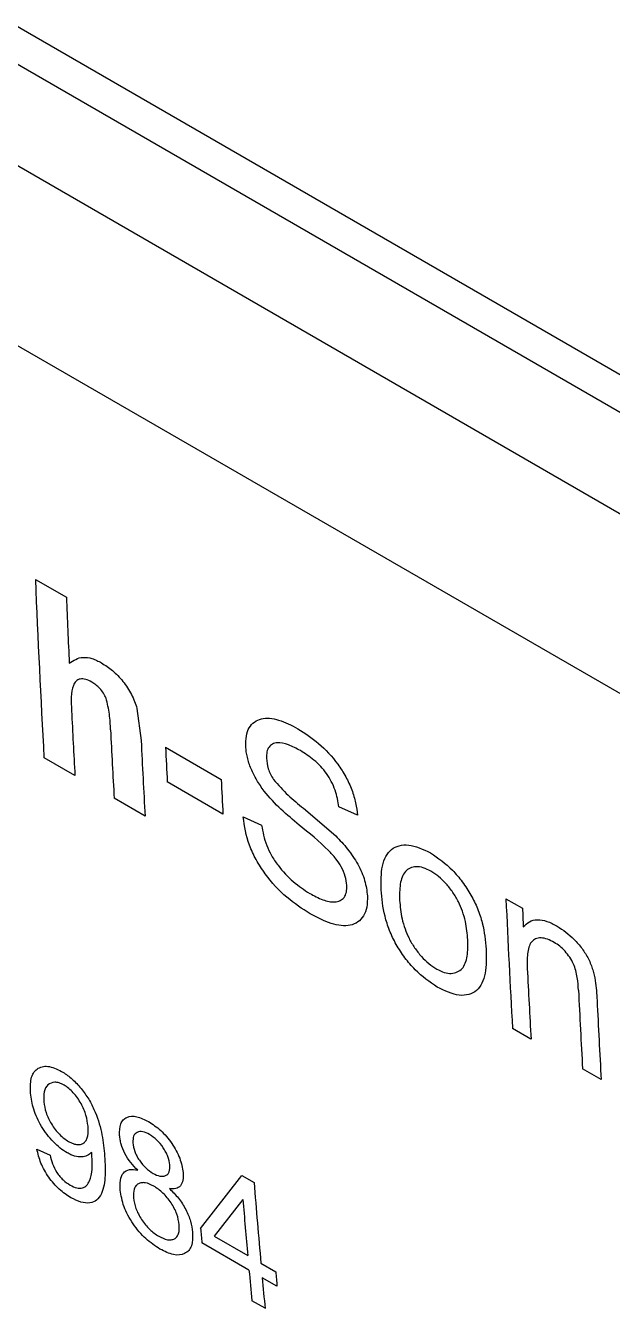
# Model space of a CAD drawing. Extents: x 75 to 2075, y 25 to 1460.
# Drawn here: x 1693.09 to 1704.82, y 612.68 to 638.32 of the extents above; entities that cross this region are included whole.
import ezdxf

# ---------------------------------------------------------------- set-up
doc = ezdxf.new("R2010")
doc.units = 0
doc.header["$LTSCALE"] = 5
doc.linetypes.add('SLD-KATı', pattern=[0])
doc.layers.get('0').update_dxf_attribs({"linetype": 'CONTINUOUS'})

msp = doc.modelspace()

# ---------------------------------------------------------------- linework, layer by layer
at = {"color": 7, "linetype": 'SLD-KATı'}
for p, q in [((1675.159, 648.557), (1723.071, 620.898)), ((1675.39, 647.669), (1723.075, 620.141)), ((1673.637, 646.657), (1721.367, 619.104)), ((1719.894, 616.351), (1672.164, 643.905)), ((1693.285, 627.248), (1693.904, 626.89)), ((1695.316, 624.669), (1695.4, 624.025)), ((1695.888, 623.892), (1697.002, 623.249)), ((1694.076, 623.325), (1693.457, 623.682)), ((1697.037, 622.555), (1695.923, 623.198)), ((1695.479, 622.515), (1694.86, 622.872)), ((1697.44, 622.501), (1697.81, 622.333)), ((1698.647, 622.673), (1699.293, 622.121)), ((1699.727, 622.533), (1699.357, 622.701)), ((1702.696, 620.863), (1703.026, 620.673)), ((1703.197, 618.059), (1702.826, 618.274)), ((1704.601, 617.249), (1704.229, 617.463)), ((1693.315, 615.86), (1693.577, 615.739)), ((1696.588, 614.276), (1697.415, 615.333)), ((1697.415, 615.333), (1697.658, 615.193)), ((1697.433, 614.855), (1696.859, 614.12)), ((1696.859, 614.12), (1697.531, 613.732)), ((1697.557, 613.442), (1696.614, 613.986)), ((1697.796, 613.578), (1698.091, 613.408)), ((1698.117, 613.118), (1697.822, 613.289)), ((1697.879, 612.678), (1697.613, 612.831))]:
    msp.add_line(p, q, dxfattribs=at)
at = {"color": 7, "linetype": 'SLD-KATı', "flags": 128}
msp.add_lwpolyline([(1694.415, 615.741), (1694.414, 615.749), (1694.413, 615.757), (1694.413, 615.764), (1694.412, 615.772), (1694.411, 615.779), (1694.411, 615.787), (1694.41, 615.795), (1694.409, 615.802)], dxfattribs=at)
at = {"color": 7, "linetype": 'SLD-KATı'}
for centre, radius, start, end in [((1938.217, 637.242), 245.136, 182.33668, 183.17104), ((1940.78, 636.971), 247.081, 182.33818, 182.64403), ((1936.892, 636.784), 243.189, 182.86651, 183.17255), ((1937.737, 636.334), 243.25, 182.84986, 183.17253), ((1938.478, 635.983), 243.372, 182.81639, 183.17247), ((1939.94, 635.746), 244.34, 182.78089, 182.94378), ((1941.054, 635.103), 244.34, 182.78089, 182.94378), ((1946.751, 631.791), 244.299, 182.56367, 183.17186), ((1948.996, 631.69), 246.216, 182.56457, 182.651), ((1946.112, 631.523), 243.287, 182.83966, 183.17251), ((1947.281, 630.935), 243.425, 182.80196, 183.17244), ((1947.663, 630.721), 243.435, 182.79924, 183.17244), ((1926.741, 634.048), 229.858, 184.70517, 185.10913), ((1926.059, 634.165), 229.439, 184.82787, 185.10934), ((1923.916, 634.603), 228.235, 185.10952, 185.18258), ((1924.094, 633.989), 227.467, 185.18253, 185.33711), ((1924.359, 633.835), 227.467, 185.18253, 185.33711), ((1925.419, 633.735), 228.235, 185.10952, 185.18258)]:
    msp.add_arc(centre, radius, start, end, dxfattribs=at)
for points, knots in [([(1693.962, 625.573), (1694.046, 625.628), (1694.174, 625.711), (1694.385, 625.678), (1694.511, 625.631), (1694.576, 625.595), (1694.608, 625.578)], [0, 0, 0, 0, 0.498641, 0.749057, 0.874496, 1, 1, 1, 1]), ([(1694.608, 625.578), (1694.682, 625.531), (1694.83, 625.436), (1695.043, 625.217), (1695.186, 624.994), (1695.271, 624.808), (1695.301, 624.715), (1695.316, 624.669)], [0, 0, 0, 0, 0.250307, 0.499975, 0.749389, 0.874642, 1, 1, 1, 1]), ([(1694.412, 625.195), (1694.371, 625.215), (1694.289, 625.257), (1694.178, 625.265), (1694.092, 625.221), (1693.99, 625.04), (1694, 624.808), (1694.007, 624.622)], [0, 0, 0, 0, 0.125209, 0.250147, 0.37621, 0.500303, 1, 1, 1, 1]), ([(1694.7, 624.871), (1694.683, 624.906), (1694.65, 624.976), (1694.576, 625.069), (1694.495, 625.143), (1694.439, 625.177), (1694.412, 625.195)], [0, 0, 0, 0, 0.250035, 0.499769, 0.752502, 1, 1, 1, 1]), ([(1694.788, 624.24), (1694.784, 624.343), (1694.776, 624.543), (1694.725, 624.764), (1694.7, 624.871)], [0, 0, 0, 0, 0.5127559, 1, 1, 1, 1]), ([(1697.494, 623.908), (1697.494, 623.979), (1697.495, 624.121), (1697.554, 624.291), (1697.66, 624.405), (1697.846, 624.489), (1698.146, 624.465), (1698.405, 624.33), (1698.535, 624.263)], [0, 0, 0, 0, 0.125161, 0.25024, 0.37531, 0.500477, 0.749795, 1, 1, 1, 1]), ([(1698.535, 624.263), (1698.674, 624.173), (1698.953, 623.994), (1699.286, 623.639), (1699.498, 623.306), (1699.619, 623.041), (1699.698, 622.777), (1699.717, 622.614), (1699.727, 622.533)], [0, 0, 0, 0, 0.2501346, 0.4994142, 0.6245358, 0.7489599, 0.8747497, 1, 1, 1, 1]), ([(1698.562, 622.337), (1698.315, 622.542), (1698.006, 622.8), (1697.71, 623.231), (1697.592, 623.462), (1697.529, 623.655), (1697.501, 623.803), (1697.496, 623.873), (1697.494, 623.908)], [0, 0, 0, 0, 0.499165, 0.627052, 0.749535, 0.874605, 0.937282, 1, 1, 1, 1]), ([(1698.585, 623.825), (1698.505, 623.868), (1698.344, 623.954), (1698.151, 623.995), (1698.025, 623.962), (1697.952, 623.901), (1697.908, 623.805), (1697.907, 623.717), (1697.906, 623.673)], [0, 0, 0, 0, 0.250355, 0.499925, 0.629626, 0.750059, 0.874992, 1, 1, 1, 1]), ([(1699.357, 622.701), (1699.338, 622.81), (1699.31, 622.976), (1699.209, 623.207), (1699.11, 623.37), (1698.99, 623.514), (1698.815, 623.681), (1698.676, 623.768), (1698.585, 623.825)], [0, 0, 0, 0, 0.249651, 0.377912, 0.499677, 0.618639, 0.749897, 1, 1, 1, 1]), ([(1697.906, 623.673), (1697.914, 623.605), (1697.924, 623.502), (1697.983, 623.353), (1698.026, 623.282), (1698.048, 623.247)], [0, 0, 0, 0, 0.499286, 0.749716, 1, 1, 1, 1]), ([(1698.048, 623.247), (1698.143, 623.139), (1698.334, 622.921), (1698.543, 622.756), (1698.647, 622.673)], [0, 0, 0, 0, 0.498476, 1, 1, 1, 1]), ([(1698.78, 620.565), (1698.623, 620.665), (1698.31, 620.864), (1697.935, 621.269), (1697.696, 621.641), (1697.509, 622.037), (1697.468, 622.315), (1697.44, 622.501)], [0, 0, 0, 0, 0.25047, 0.500011, 0.627331, 0.750605, 1, 1, 1, 1]), ([(1697.81, 622.333), (1697.834, 622.2), (1697.87, 622.003), (1698.003, 621.724), (1698.177, 621.467), (1698.441, 621.187), (1698.661, 621.043), (1698.771, 620.972)], [0, 0, 0, 0, 0.249879, 0.371369, 0.500102, 0.749831, 1, 1, 1, 1]), ([(1699.513, 621.134), (1699.506, 621.192), (1699.493, 621.309), (1699.41, 621.499), (1699.291, 621.676), (1699.01, 621.974), (1698.76, 622.177), (1698.562, 622.337)], [0, 0, 0, 0, 0.124775, 0.249248, 0.367245, 0.499134, 1, 1, 1, 1]), ([(1699.293, 622.121), (1699.373, 622.036), (1699.535, 621.866), (1699.741, 621.558), (1699.889, 621.224), (1699.913, 621.022), (1699.925, 620.921)], [0, 0, 0, 0, 0.250505, 0.500568, 0.750063, 1, 1, 1, 1]), ([(1700.199, 621.044), (1700.198, 621.208), (1700.197, 621.458), (1700.286, 621.717), (1700.401, 621.858), (1700.557, 621.935), (1700.811, 621.958), (1701.037, 621.851), (1701.188, 621.78)], [0, 0, 0, 0, 0.250179, 0.37906, 0.500535, 0.625584, 0.750869, 1, 1, 1, 1]), ([(1701.188, 621.78), (1701.337, 621.677), (1701.562, 621.524), (1701.827, 621.204), (1702, 620.943), (1702.136, 620.662), (1702.26, 620.287), (1702.286, 620.027), (1702.302, 619.855)], [0, 0, 0, 0, 0.249136, 0.373428, 0.499541, 0.620608, 0.749932, 1, 1, 1, 1]), ([(1701.194, 621.414), (1701.143, 621.44), (1701.041, 621.492), (1700.898, 621.512), (1700.778, 621.482), (1700.648, 621.39), (1700.566, 621.167), (1700.569, 620.943), (1700.57, 620.831)], [0, 0, 0, 0, 0.125116, 0.250204, 0.375315, 0.500443, 0.749639, 1, 1, 1, 1]), ([(1701.932, 620.044), (1701.922, 620.164), (1701.906, 620.346), (1701.833, 620.607), (1701.75, 620.805), (1701.638, 620.994), (1701.503, 621.168), (1701.376, 621.288), (1701.273, 621.367), (1701.22, 621.399), (1701.194, 621.414)], [0, 0, 0, 0, 0.249973, 0.381135, 0.499969, 0.624504, 0.749913, 0.874818, 0.937398, 1, 1, 1, 1]), ([(1698.771, 620.972), (1698.859, 620.925), (1699.035, 620.831), (1699.245, 620.788), (1699.382, 620.822), (1699.464, 620.884), (1699.512, 620.99), (1699.513, 621.086), (1699.513, 621.134)], [0, 0, 0, 0, 0.250371, 0.499991, 0.625111, 0.750096, 0.874985, 1, 1, 1, 1]), ([(1701.322, 619.097), (1701.17, 619.2), (1700.942, 619.356), (1700.672, 619.681), (1700.496, 619.948), (1700.361, 620.233), (1700.24, 620.61), (1700.215, 620.87), (1700.199, 621.044)], [0, 0, 0, 0, 0.249107, 0.374293, 0.499489, 0.624619, 0.749826, 1, 1, 1, 1]), ([(1699.925, 620.921), (1699.924, 620.844), (1699.923, 620.689), (1699.852, 620.514), (1699.739, 620.39), (1699.535, 620.304), (1699.205, 620.342), (1698.922, 620.49), (1698.78, 620.565)], [0, 0, 0, 0, 0.1251159, 0.2501727, 0.37383, 0.5004572, 0.7497704, 1, 1, 1, 1]), ([(1700.57, 620.831), (1700.58, 620.711), (1700.596, 620.528), (1700.67, 620.267), (1700.754, 620.07), (1700.867, 619.882), (1701.002, 619.708), (1701.155, 619.561), (1701.259, 619.494), (1701.312, 619.46)], [0, 0, 0, 0, 0.2500247, 0.381626, 0.5001098, 0.6243639, 0.7501931, 0.874205, 1, 1, 1, 1]), ([(1703.043, 620.302), (1703.081, 620.341), (1703.157, 620.419), (1703.321, 620.457), (1703.482, 620.428), (1703.617, 620.374), (1703.686, 620.336), (1703.72, 620.318)], [0, 0, 0, 0, 0.250013, 0.499793, 0.749542, 0.874742, 1, 1, 1, 1]), ([(1703.72, 620.318), (1703.837, 620.238), (1704.012, 620.118), (1704.222, 619.873), (1704.353, 619.663), (1704.438, 619.441), (1704.5, 619.158), (1704.511, 618.963), (1704.518, 618.832)], [0, 0, 0, 0, 0.249218, 0.374884, 0.49917, 0.624161, 0.749348, 1, 1, 1, 1]), ([(1701.312, 619.46), (1701.363, 619.434), (1701.466, 619.382), (1701.607, 619.364), (1701.727, 619.394), (1701.856, 619.485), (1701.936, 619.707), (1701.934, 619.932), (1701.932, 620.044)], [0, 0, 0, 0, 0.125091, 0.250125, 0.375264, 0.500421, 0.749682, 1, 1, 1, 1]), ([(1703.662, 619.99), (1703.617, 620.013), (1703.526, 620.061), (1703.397, 620.089), (1703.286, 620.07), (1703.172, 619.984), (1703.117, 619.77), (1703.121, 619.571), (1703.123, 619.47)], [0, 0, 0, 0, 0.125219, 0.250277, 0.375255, 0.500174, 0.749456, 1, 1, 1, 1]), ([(1704.147, 619.035), (1704.142, 619.118), (1704.134, 619.246), (1704.098, 619.424), (1704.049, 619.564), (1703.976, 619.696), (1703.88, 619.818), (1703.773, 619.92), (1703.699, 619.966), (1703.662, 619.99)], [0, 0, 0, 0, 0.250352, 0.386459, 0.50029, 0.625047, 0.74871, 0.874825, 1, 1, 1, 1]), ([(1702.302, 619.855), (1702.304, 619.688), (1702.306, 619.438), (1702.223, 619.171), (1702.115, 619.02), (1701.957, 618.942), (1701.703, 618.916), (1701.474, 619.025), (1701.322, 619.097)], [0, 0, 0, 0, 0.250263, 0.375494, 0.500611, 0.625759, 0.750903, 1, 1, 1, 1]), ([(1693.188, 616.977), (1693.185, 617.079), (1693.181, 617.234), (1693.24, 617.386), (1693.315, 617.467), (1693.413, 617.512), (1693.571, 617.526), (1693.714, 617.459), (1693.81, 617.414)], [0, 0, 0, 0, 0.249987, 0.376492, 0.500446, 0.627554, 0.750932, 1, 1, 1, 1]), ([(1693.81, 617.414), (1693.873, 617.373), (1693.999, 617.29), (1694.18, 617.103), (1694.339, 616.888), (1694.504, 616.578), (1694.62, 616.19), (1694.65, 615.913), (1694.665, 615.775)], [0, 0, 0, 0, 0.124995, 0.250032, 0.375037, 0.500135, 0.749448, 1, 1, 1, 1]), ([(1693.858, 617.14), (1693.826, 617.156), (1693.76, 617.19), (1693.642, 617.204), (1693.525, 617.158), (1693.448, 617.015), (1693.453, 616.875), (1693.455, 616.805)], [0, 0, 0, 0, 0.123924, 0.251638, 0.500129, 0.749673, 1, 1, 1, 1]), ([(1694.337, 616.32), (1694.328, 616.391), (1694.309, 616.533), (1694.223, 616.734), (1694.127, 616.884), (1694.044, 616.988), (1693.953, 617.079), (1693.89, 617.119), (1693.858, 617.14)], [0, 0, 0, 0, 0.2501148, 0.4992797, 0.6270283, 0.7503585, 0.8746163, 1, 1, 1, 1]), ([(1693.919, 615.786), (1693.872, 615.816), (1693.779, 615.875), (1693.642, 616.001), (1693.516, 616.15), (1693.405, 616.312), (1693.313, 616.483), (1693.225, 616.714), (1693.203, 616.872), (1693.188, 616.977)], [0, 0, 0, 0, 0.125085, 0.250077, 0.374997, 0.500222, 0.623874, 0.750339, 1, 1, 1, 1]), ([(1693.455, 616.805), (1693.465, 616.735), (1693.48, 616.629), (1693.542, 616.475), (1693.605, 616.361), (1693.681, 616.253), (1693.765, 616.155), (1693.857, 616.072), (1693.919, 616.033), (1693.95, 616.013)], [0, 0, 0, 0, 0.2495304, 0.37463, 0.4997008, 0.6258616, 0.7503624, 0.8742674, 1, 1, 1, 1]), ([(1694.97, 616.132), (1694.97, 616.217), (1694.969, 616.343), (1695.039, 616.45), (1695.137, 616.516), (1695.307, 616.531), (1695.467, 616.451), (1695.547, 616.412)], [0, 0, 0, 0, 0.249552, 0.372668, 0.500325, 0.749906, 1, 1, 1, 1]), ([(1695.547, 616.412), (1695.629, 616.358), (1695.753, 616.276), (1695.908, 616.113), (1696.014, 615.977), (1696.104, 615.829), (1696.2, 615.625), (1696.223, 615.484), (1696.238, 615.39)], [0, 0, 0, 0, 0.249844, 0.375105, 0.500362, 0.626906, 0.750766, 1, 1, 1, 1]), ([(1693.95, 616.013), (1693.981, 615.997), (1694.044, 615.964), (1694.131, 615.946), (1694.206, 615.956), (1694.267, 615.989), (1694.31, 616.047), (1694.343, 616.151), (1694.34, 616.253), (1694.337, 616.32)], [0, 0, 0, 0, 0.125083, 0.250092, 0.375119, 0.500151, 0.621997, 0.75021, 1, 1, 1, 1]), ([(1695.332, 615.437), (1695.284, 615.487), (1695.188, 615.587), (1695.069, 615.77), (1695.007, 615.928), (1694.979, 616.048), (1694.973, 616.104), (1694.97, 616.132)], [0, 0, 0, 0, 0.250222, 0.499788, 0.749306, 0.874609, 1, 1, 1, 1]), ([(1695.569, 616.152), (1695.523, 616.175), (1695.43, 616.22), (1695.334, 616.207), (1695.277, 616.168), (1695.236, 616.108), (1695.235, 616.035), (1695.235, 615.986)], [0, 0, 0, 0, 0.249954, 0.499794, 0.62693, 0.750559, 1, 1, 1, 1]), ([(1695.973, 615.544), (1695.964, 615.599), (1695.951, 615.682), (1695.895, 615.802), (1695.826, 615.917), (1695.715, 616.053), (1695.618, 616.119), (1695.569, 616.152)], [0, 0, 0, 0, 0.249707, 0.371533, 0.500392, 0.747983, 1, 1, 1, 1]), ([(1693.995, 614.889), (1693.916, 614.94), (1693.76, 615.043), (1693.578, 615.253), (1693.462, 615.438), (1693.37, 615.63), (1693.337, 615.769), (1693.315, 615.86)], [0, 0, 0, 0, 0.249971, 0.499383, 0.623586, 0.749914, 1, 1, 1, 1]), ([(1695.235, 615.986), (1695.243, 615.93), (1695.256, 615.847), (1695.309, 615.725), (1695.38, 615.609), (1695.492, 615.472), (1695.59, 615.407), (1695.639, 615.375)], [0, 0, 0, 0, 0.24989, 0.37411, 0.500587, 0.750168, 1, 1, 1, 1]), ([(1693.577, 615.739), (1693.592, 615.683), (1693.622, 615.571), (1693.694, 615.422), (1693.773, 615.314), (1693.862, 615.218), (1693.934, 615.172), (1693.981, 615.14)], [0, 0, 0, 0, 0.250449, 0.499976, 0.623983, 0.75033, 1, 1, 1, 1]), ([(1694.409, 615.802), (1694.383, 615.775), (1694.329, 615.719), (1694.209, 615.697), (1694.095, 615.71), (1693.996, 615.746), (1693.944, 615.773), (1693.919, 615.786)], [0, 0, 0, 0, 0.249797, 0.499712, 0.749643, 0.874787, 1, 1, 1, 1]), ([(1693.981, 615.14), (1694.026, 615.118), (1694.115, 615.075), (1694.231, 615.074), (1694.314, 615.13), (1694.384, 615.254), (1694.43, 615.452), (1694.42, 615.645), (1694.415, 615.741)], [0, 0, 0, 0, 0.124873, 0.249723, 0.372893, 0.49964, 0.749654, 1, 1, 1, 1]), ([(1694.665, 615.775), (1694.675, 615.626), (1694.695, 615.33), (1694.641, 615.008), (1694.52, 614.834), (1694.378, 614.773), (1694.199, 614.787), (1694.063, 614.855), (1693.995, 614.889)], [0, 0, 0, 0, 0.25054, 0.500162, 0.631123, 0.75011, 0.875033, 1, 1, 1, 1]), ([(1694.982, 615.039), (1694.979, 615.107), (1694.973, 615.243), (1695.034, 615.393), (1695.158, 615.468), (1695.274, 615.448), (1695.332, 615.437)], [0, 0, 0, 0, 0.25055, 0.500407, 0.750081, 1, 1, 1, 1]), ([(1695.639, 615.375), (1695.686, 615.352), (1695.779, 615.307), (1695.876, 615.319), (1695.933, 615.358), (1695.973, 615.421), (1695.973, 615.495), (1695.973, 615.544)], [0, 0, 0, 0, 0.249874, 0.499537, 0.626349, 0.750345, 1, 1, 1, 1]), ([(1696.238, 615.39), (1696.24, 615.338), (1696.243, 615.232), (1696.193, 615.117), (1696.112, 615.072), (1696.033, 615.063), (1695.989, 615.068), (1695.967, 615.07)], [0, 0, 0, 0, 0.250162, 0.499692, 0.749362, 0.874635, 1, 1, 1, 1]), ([(1695.654, 615.121), (1695.595, 615.149), (1695.507, 615.191), (1695.406, 615.191), (1695.342, 615.169), (1695.29, 615.127), (1695.244, 615.043), (1695.246, 614.95), (1695.247, 614.887)], [0, 0, 0, 0, 0.249418, 0.372189, 0.499923, 0.626468, 0.750448, 1, 1, 1, 1]), ([(1696.162, 614.349), (1696.151, 614.419), (1696.134, 614.524), (1696.066, 614.676), (1696, 614.787), (1695.923, 614.891), (1695.809, 615.017), (1695.716, 615.079), (1695.654, 615.121)], [0, 0, 0, 0, 0.249529, 0.375012, 0.49995, 0.625281, 0.750499, 1, 1, 1, 1]), ([(1695.967, 615.07), (1696.029, 615.009), (1696.152, 614.886), (1696.301, 614.653), (1696.397, 614.413), (1696.417, 614.269), (1696.427, 614.197)], [0, 0, 0, 0, 0.250156, 0.499872, 0.749627, 1, 1, 1, 1]), ([(1695.776, 613.861), (1695.68, 613.924), (1695.538, 614.018), (1695.359, 614.206), (1695.237, 614.365), (1695.133, 614.536), (1695.025, 614.77), (1694.999, 614.931), (1694.982, 615.039)], [0, 0, 0, 0, 0.249687, 0.373705, 0.500204, 0.627086, 0.750593, 1, 1, 1, 1]), ([(1695.247, 614.887), (1695.258, 614.818), (1695.274, 614.714), (1695.342, 614.562), (1695.429, 614.416), (1695.567, 614.243), (1695.69, 614.16), (1695.752, 614.118)], [0, 0, 0, 0, 0.249907, 0.374383, 0.500635, 0.750285, 1, 1, 1, 1]), ([(1695.752, 614.118), (1695.811, 614.09), (1695.901, 614.046), (1696.003, 614.044), (1696.068, 614.065), (1696.12, 614.106), (1696.165, 614.192), (1696.163, 614.286), (1696.162, 614.349)], [0, 0, 0, 0, 0.249526, 0.374399, 0.500066, 0.625293, 0.750499, 1, 1, 1, 1]), ([(1696.427, 614.197), (1696.428, 614.099), (1696.429, 613.954), (1696.354, 613.828), (1696.244, 613.748), (1696.053, 613.725), (1695.868, 613.816), (1695.776, 613.861)], [0, 0, 0, 0, 0.2496611, 0.3727409, 0.500414, 0.7499967, 1, 1, 1, 1])]:
    msp.add_open_spline(points, degree=3, knots=knots, dxfattribs=at)

doc.saveas('drawing.dxf')
